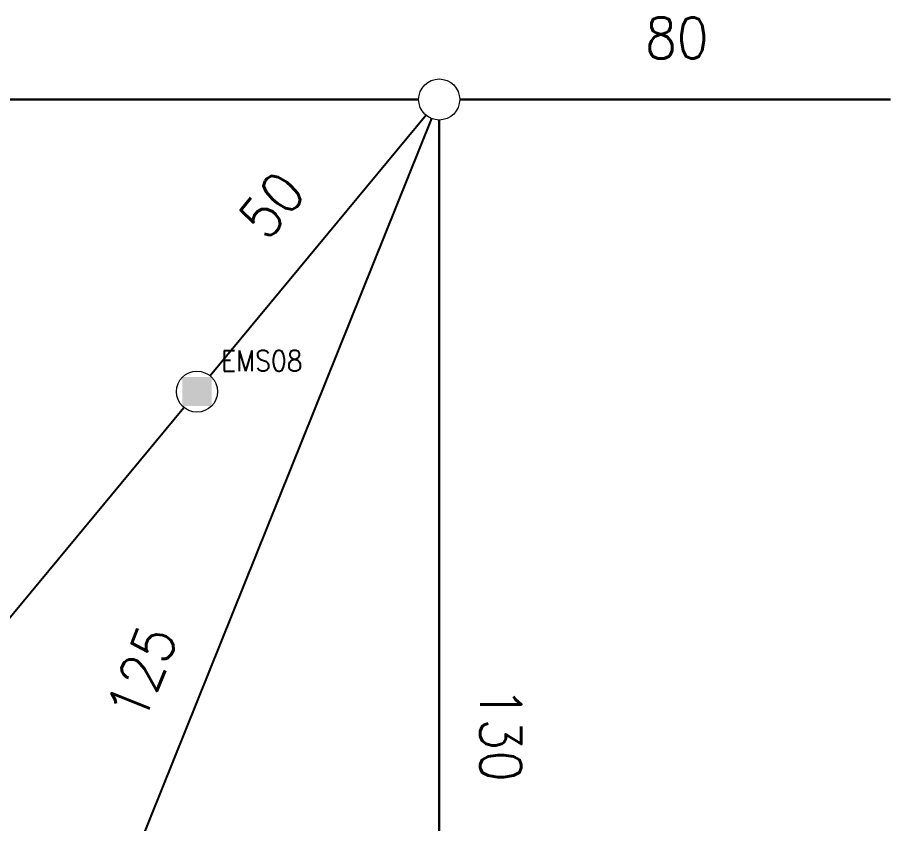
# Model space of a CAD drawing. Header units: inches. Extents: x 47316 to 59086, y 3141 to 11743.
# Drawn here: x 50808.6 to 50914.1, y 11128.2 to 11226.4 of the extents above; entities that cross this region are included whole.
import ezdxf

# ---------------------------------------------------------------- set-up
doc = ezdxf.new("R2010")
doc.units = ezdxf.units.IN
doc.header["$MEASUREMENT"] = 0
doc.styles.get("Standard").update_dxf_attribs({"font": ''})
doc.styles.add('样式 100', font='SimSun.ttf', dxfattribs={"width": 0.7, "height": 3.5})
doc.styles.get('Standard').set_extended_font_data('SimSun')
doc.linetypes.add('_VH_FELT_TAPE', pattern='A,0.4,-0.7,["FELT",Standard,S=0.3,R=0,X=-0.5,Y=-0.15],-0.7', length=1.8)

msp = doc.modelspace()

# ---------------------------------------------------------------- linework, layer by layer
at = {"color": 142, "linetype": '_VH_FELT_TAPE', "lineweight": 30, "ltscale": 5}
for p, q in [((50713.27, 11216.37), (50857.51, 11216.37)), ((50914.94, 11216.37), (50862.51, 11216.37)), ((50860.01, 11213.87), (50860.01, 11065.56))]:
    msp.add_line(p, q, dxfattribs=at)
at = {"color": 142, "linetype": '_VH_FELT_TAPE', "lineweight": -3, "ltscale": 5}
msp.add_line((50858.42, 11214.45), (50832.12, 11182.74), dxfattribs=at)
for points in [[(50859.08, 11214.05), (50801.97, 11072.26), (50748.29, 11072.26)], [(50772.9, 11130), (50788.38, 11130), (50828.93, 11178.89)]]:
    msp.add_lwpolyline(points, dxfattribs=at)
at = {"color": 40, "linetype": 'Continuous', "lineweight": 15}
for centre in [(50860.01, 11216.37), (50830.52, 11180.81)]:
    msp.add_circle(centre, 2.5, dxfattribs=at)
at = {"color": 40, "linetype": 'Continuous', "lineweight": 15, "extrusion": (0, 0, -1)}
msp.add_solid([(-50828.75, 11182.58), (-50828.75, 11179.04), (-50832.29, 11182.58), (-50832.29, 11179.04)], dxfattribs=at)

# ---------------------------------------------------------------- texts
at = {"color": 7, "linetype": '_VH_FELT_TAPE', "lineweight": 18, "ltscale": 5, "insert": (50885.08, 11226.37), "char_height": 5, "width": 8.5714, "attachment_point": 1, "style": '样式 100'}
msp.add_mtext('\\Fromans.shx;\\W0.9000000000;\\T1.0000000000;\\o\\l80', dxfattribs=at)
at = {"color": 7, "linetype": '_VH_FELT_TAPE', "lineweight": 18, "ltscale": 5, "char_height": 5, "attachment_point": 1, "style": '样式 100'}
for s, insert, width, rotation in [('\\Fromans.shx;\\W0.9000000000;\\T1.0000000000;\\o\\l50', (50835.24, 11202.17), 8.5714, 50.3286), ('\\Fromans.shx;\\W0.9000000000;\\T1.0000000000;\\o\\l125', (50819.33, 11142.12), 12.8571, 68.0613), ('\\Fromans.shx;\\W0.9000000000;\\T1.0000000000;\\o\\l130', (50870.01, 11144.86), 12.8571, 270)]:
    msp.add_mtext(s, dxfattribs=dict(at, insert=insert, width=width, rotation=rotation))
at = {"color": 21, "linetype": 'Continuous', "lineweight": 15, "insert": (50833.45, 11185.81), "char_height": 2.5, "width": 11.0357, "attachment_point": 1, "style": '样式 100'}
msp.add_mtext('\\Fromans.shx;\\W0.9000000000;\\T1.0000000000;\\o\\lEMS08', dxfattribs=at)

doc.saveas('drawing.dxf')
